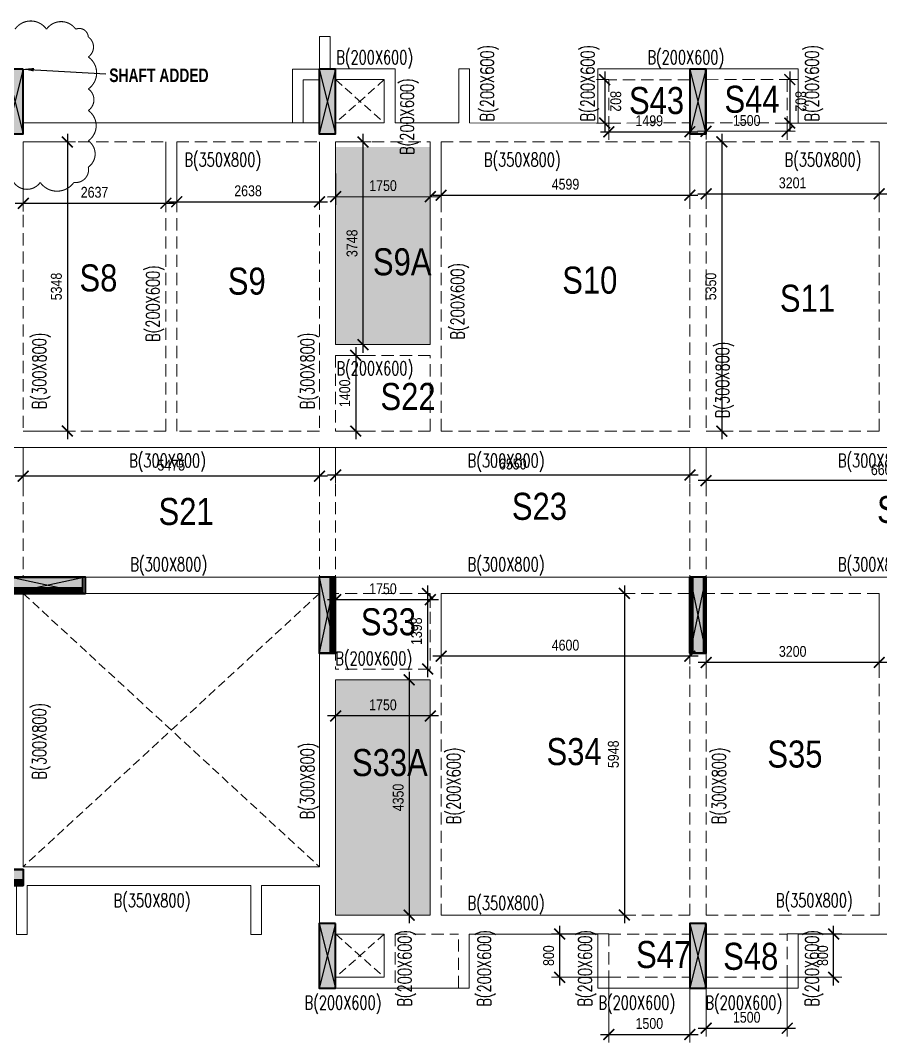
# Model space of a CAD drawing. Header units: millimetres. Extents: x -23 to 55667, y 48 to 26679.
# Drawn here: x 23784 to 39686, y 7756 to 26659 of the extents above; entities that cross this region are included whole.
import ezdxf

# ---------------------------------------------------------------- set-up
doc = ezdxf.new("R2010")
doc.units = ezdxf.units.MM
doc.linetypes.add('DASHED', pattern=[0.75, 0.5, -0.25])
doc.linetypes.add('HIDDEN', pattern=[9.525, 6.35, -3.175])
doc.layers.get('Defpoints').update_dxf_attribs({"color": 1})
for name, color, linetype, lineweight in [('G-ANNO-TEXT', 7, 'Continuous', 18), ('S-BEAM-IDEN', 2, 'Continuous', 9), ('S-COL HATCH', 8, 'Continuous', 35), ('S-COLS', 6, 'Continuous', 35), ('S-SUNKEN HATCH', 9, 'Continuous', 35), ('S_FRAMES', 4, 'Continuous', 9), ('STR-CUTOUT', 1, 'Continuous', 13)]:
    doc.layers.add(name, color=color, linetype=linetype, lineweight=lineweight)
doc.styles.add('Dim.s & Anno.(Misc.)', font='ARIALN.TTF')
doc.styles.add('ROMANS', font='romans.shx', dxfattribs={"width": 0.75})
doc.styles.add('Swis721 LtCn BT_2', font='swisscl.ttf', dxfattribs={"height": 244.992296})
doc.dimstyles.new('A-GFC-100', dxfattribs={"dimscale": 100, "dimtxt": 2, "dimasz": 2, "dimexe": 1.5, "dimexo": 0, "dimgap": 1, "dimtad": 1, "dimdec": 0, "dimdsep": 46, "dimtxsty": 'Dim.s & Anno.(Misc.)', "dimblk": 'ARCHTICK', "dimcen": 0, "dimdle": 1.5, "dimclrd": 256, "dimclre": 8, "dimclrt": 6, "dimazin": 2, "dimtfac": 1, "dimtdec": 0, "dimtix": 1, "dimtmove": 2, "dimatfit": 3, "dimfxl": 1, "dimtolj": 1, "dimlwd": -1, "dimlwe": 9, "dimarcsym": 0})

# ---------------------------------------------------------------- blocks, each defined once
blk = doc.blocks.new('A$C16acb9dc')
at = {"layer": 'S-COL HATCH'}
h = blk.add_hatch(color=8, dxfattribs=at)
h.dxf.hatch_style = 1
h.paths.add_polyline_path([(21100, 17000), (20800, 17000), (20800, 15800), (21100, 15800)])
h = blk.add_hatch(color=8, dxfattribs=at)
h.dxf.hatch_style = 1
h.paths.add_polyline_path([(26875, 17000), (26575, 17000), (26575, 15800), (26875, 15800)])
h = blk.add_hatch(color=8, dxfattribs=at)
h.dxf.hatch_style = 1
h.paths.add_polyline_path([(33725, 17000), (33425, 17000), (33425, 15800), (33725, 15800)])
h = blk.add_hatch(color=8, dxfattribs=at)
h.dxf.hatch_style = 1
h.paths.add_polyline_path([(20800, 7600), (20800, 7400), (22200, 7400), (22200, 7600)])
h = blk.add_hatch(color=8, dxfattribs=at)
h.dxf.hatch_style = 1
h.paths.add_polyline_path([(26775, 7600), (26575, 7600), (26575, 6200), (26775, 6200)])
h = blk.add_hatch(dxfattribs=at)
h.set_pattern_fill('ANSI31', color=8, scale=8)
h.set_pattern_definition([(45, (-512258.491, 51529.878), (-17.9605122, 17.9605122), [])])
h.paths.add_polyline_path([(26775, 6200), (26875, 6200), (26875, 7600), (26775, 7600)])
h = blk.add_hatch(dxfattribs=at)
h.set_pattern_fill('ANSI31', color=8, scale=8)
h.set_pattern_definition([(45, (-505925.804, 51529.878), (-17.9605122, 17.9605122), [])])
h.paths.add_polyline_path([(33426, 6200), (33476, 6200), (33476, 7600), (33426, 7600)])
h = blk.add_hatch(color=8, dxfattribs=at)
h.dxf.hatch_style = 1
h.paths.add_polyline_path([(33676, 7600), (33476, 7600), (33476, 6200), (33676, 6200)])
h = blk.add_hatch(dxfattribs=at)
h.set_pattern_fill('ANSI31', color=8, scale=8)
h.set_pattern_definition([(45, (-505357.416, 51529.878), (-17.9605122, 17.9605122), [])])
h.paths.add_polyline_path([(33726, 7600), (33676, 7600), (33676, 6200), (33726, 6200)])
h = blk.add_hatch(dxfattribs=at)
h.set_pattern_fill('ANSI31', color=8, scale=8, angle=-90)
h.set_pattern_definition([(315, (66129.657, 547224.291), (17.9605122, 17.9605122), [])])
h.paths.add_polyline_path([(20800, 7400), (20800, 7300), (22200, 7300), (22200, 7400)])
h = blk.add_hatch(color=8, dxfattribs=at)
h.dxf.hatch_style = 1
h.paths.add_polyline_path([(18502, 2200), (18502, 2000), (21101, 2000), (21101, 2200)])
h = blk.add_hatch(dxfattribs=at)
h.set_pattern_fill('ANSI31', color=8, scale=8, angle=-90)
h.set_pattern_definition([(315, (63831.204, 541823.95), (17.9605122, 17.9605122), [])])
h.paths.add_polyline_path([(18501, 2000), (18501, 1900), (21101, 1900), (21101, 2000)])
h = blk.add_hatch(color=8, dxfattribs=at)
h.dxf.hatch_style = 1
h.paths.add_polyline_path([(26875, 1200), (26575, 1200), (26575, 0), (26875, 0)])
h = blk.add_hatch(color=8, dxfattribs=at)
h.dxf.hatch_style = 1
h.paths.add_polyline_path([(33726, 1200), (33426, 1200), (33426, 0), (33726, 0)])
at = {"layer": 'S-COLS'}
for points in [[(21100, 17000), (20800, 17000), (20800, 15800), (21100, 15800)], [(26875, 17000), (26575, 17000), (26575, 15800), (26875, 15800)], [(33725, 17000), (33425, 17000), (33425, 15800), (33725, 15800)], [(22200, 7600), (22200, 7300), (20800, 7300), (20800, 7600)], [(26875, 7600), (26575, 7600), (26575, 6200), (26875, 6200)], [(26875, 7600), (26775, 7600), (26775, 6200), (26875, 6200)], [(33726, 7600), (33426, 7600), (33426, 6200), (33726, 6200)], [(33426, 7600), (33476, 7600), (33476, 6200), (33426, 6200)], [(33726, 7600), (33676, 7600), (33676, 6200), (33726, 6200)], [(22200, 7300), (22200, 7400), (20800, 7400), (20800, 7300)], [(21101, 2200), (21101, 1900), (18502, 1900), (18502, 2200)], [(21101, 1900), (21101, 2000), (18501, 2000), (18501, 1900)], [(26875, 1200), (26575, 1200), (26575, 0), (26875, 0)], [(33726, 1200), (33426, 1200), (33426, 0), (33726, 0)]]:
    blk.add_lwpolyline(points, close=True, dxfattribs=at)
blk = doc.blocks.new('A$C292141ff')
at = {"layer": 'S-COL HATCH'}
h = blk.add_hatch(color=8, dxfattribs=at)
h.dxf.hatch_style = 1
h.paths.add_polyline_path([(21100, 22501), (20800, 22501), (20800, 21301), (21100, 21301)])
h = blk.add_hatch(color=8, dxfattribs=at)
h.dxf.hatch_style = 1
h.paths.add_polyline_path([(26875, 22501), (26575, 22501), (26575, 21301), (26875, 21301)])
h = blk.add_hatch(color=8, dxfattribs=at)
h.dxf.hatch_style = 1
h.paths.add_polyline_path([(33725, 22501), (33425, 22501), (33425, 21301), (33725, 21301)])
h = blk.add_hatch(color=8, dxfattribs=at)
h.dxf.hatch_style = 1
h.paths.add_polyline_path([(22252, 12801), (22252, 13101), (20852, 13101), (20852, 12801)])
h = blk.add_hatch(color=8, dxfattribs=at)
h.dxf.hatch_style = 1
h.paths.add_polyline_path([(26875, 13101), (26575, 13101), (26575, 11701), (26875, 11701)])
h = blk.add_hatch(color=8, dxfattribs=at)
h.dxf.hatch_style = 1
h.paths.add_polyline_path([(33726, 13101), (33426, 13101), (33426, 11701), (33726, 11701)])
h = blk.add_hatch(color=8, dxfattribs=at)
h.dxf.hatch_style = 1
h.paths.add_polyline_path([(18502, 7700), (21101, 7700), (21101, 7401), (18502, 7401)])
h = blk.add_hatch(color=8, dxfattribs=at)
h.dxf.hatch_style = 1
h.paths.add_polyline_path([(26875, 6701), (26575, 6701), (26575, 5501), (26875, 5501)])
h = blk.add_hatch(color=8, dxfattribs=at)
h.dxf.hatch_style = 1
h.paths.add_polyline_path([(33726, 6701), (33426, 6701), (33426, 5501), (33726, 5501)])
at = {"layer": 'Defpoints', "color": 3}
for p, q in [((21100, 22501), (20800, 21301)), ((20800, 22501), (21100, 21301)), ((26875, 22501), (26575, 21301)), ((26575, 22501), (26875, 21301)), ((33725, 22501), (33425, 21301)), ((33425, 22501), (33725, 21301)), ((22252, 12801, 0), (20852, 13101, 0)), ((22252, 13101, 0), (20852, 12801, 0)), ((26875, 13101), (26575, 11701)), ((26575, 13101), (26875, 11701)), ((33726, 13101), (33426, 11701)), ((33426, 13101), (33726, 11701)), ((26875, 6701), (26575, 5501)), ((26575, 6701), (26875, 5501)), ((33726, 6701), (33426, 5501)), ((33426, 6701), (33726, 5501))]:
    blk.add_line(p, q, dxfattribs=at)
at = {"layer": 'S-COLS'}
for points in [[(21100, 22501), (20800, 22501), (20800, 21301), (21100, 21301)], [(26875, 22501), (26575, 22501), (26575, 21301), (26875, 21301)], [(33725, 22501), (33425, 22501), (33425, 21301), (33725, 21301)], [(26875, 13101), (26575, 13101), (26575, 11701), (26875, 11701)], [(33726, 13101), (33426, 13101), (33426, 11701), (33726, 11701)], [(18502, 7700), (21101, 7700), (21101, 7401), (18502, 7401)], [(26875, 6701), (26575, 6701), (26575, 5501), (26875, 5501)], [(33726, 6701), (33426, 6701), (33426, 5501), (33726, 5501)]]:
    blk.add_lwpolyline(points, close=True, dxfattribs=at)
at = {"layer": 'S-COLS', "elevation": 0}
blk.add_lwpolyline([(22252, 12801), (22252, 13101), (20852, 13101), (20852, 12801)], close=True, dxfattribs=at)
blk = doc.blocks.new('_ArchTick')
at = {"color": 0, "linetype": 'ByBlock', "const_width": 0.15}
blk.add_lwpolyline([(-0.5, -0.5), (0.5, 0.5)], dxfattribs=at)
blk = doc.blocks.new('*D95')
at = {"color": 8, "lineweight": 9, "transparency": 16777216}
for p, q in [((23836, 18764), (23836, 18081)), ((29311, 18764), (29311, 18081))]:
    blk.add_line(p, q, dxfattribs=at)
at = {"transparency": 16777216}
blk.add_line((29461, 18231), (23686, 18231), dxfattribs=at)
at = {"layer": 'Defpoints', "color": 0, "transparency": 16777216}
for p in [(23836, 18764), (29311, 18764), (23836, 18231)]:
    blk.add_point(p, dxfattribs=at)
at = {"transparency": 16777216, "xscale": 200, "yscale": 200, "zscale": 200, "rotation": 180}
blk.add_blockref('_ArchTick', (23836, 18231), dxfattribs=at)
at = {"transparency": 16777216, "xscale": 200, "yscale": 200, "zscale": 200}
blk.add_blockref('_ArchTick', (29311, 18231), dxfattribs=at)
at = {"color": 6, "transparency": 16777216, "insert": (26573, 18433), "char_height": 200, "attachment_point": 5, "style": 'Dim.s & Anno.(Misc.)'}
blk.add_mtext('\\A1;5475', dxfattribs=at)
blk = doc.blocks.new('*D96')
at = {"color": 8, "lineweight": 9, "transparency": 16777216}
for p, q in [((29611, 18764), (29611, 18102)), ((36161, 18764), (36161, 18102))]:
    blk.add_line(p, q, dxfattribs=at)
at = {"transparency": 16777216}
blk.add_line((36311, 18252), (29461, 18252), dxfattribs=at)
at = {"layer": 'Defpoints', "color": 0, "transparency": 16777216}
for p in [(29611, 18764), (36161, 18764), (29611, 18252)]:
    blk.add_point(p, dxfattribs=at)
at = {"transparency": 16777216, "xscale": 200, "yscale": 200, "zscale": 200, "rotation": 180}
blk.add_blockref('_ArchTick', (29611, 18252), dxfattribs=at)
at = {"transparency": 16777216, "xscale": 200, "yscale": 200, "zscale": 200}
blk.add_blockref('_ArchTick', (36161, 18252), dxfattribs=at)
at = {"color": 6, "transparency": 16777216, "insert": (32886, 18454), "char_height": 200, "attachment_point": 5, "style": 'Dim.s & Anno.(Misc.)'}
blk.add_mtext('\\A1;6550', dxfattribs=at)
blk = doc.blocks.new('*D97')
at = {"color": 8, "lineweight": 9, "transparency": 16777216}
for p, q in [((36461, 18764), (36461, 17998)), ((43061, 18764), (43061, 17998))]:
    blk.add_line(p, q, dxfattribs=at)
at = {"transparency": 16777216}
blk.add_line((43211, 18148), (36311, 18148), dxfattribs=at)
at = {"layer": 'Defpoints', "color": 0, "transparency": 16777216}
for p in [(36461, 18764), (43061, 18764), (36461, 18148)]:
    blk.add_point(p, dxfattribs=at)
at = {"transparency": 16777216, "xscale": 200, "yscale": 200, "zscale": 200, "rotation": 180}
blk.add_blockref('_ArchTick', (36461, 18148), dxfattribs=at)
at = {"transparency": 16777216, "xscale": 200, "yscale": 200, "zscale": 200}
blk.add_blockref('_ArchTick', (43061, 18148), dxfattribs=at)
at = {"color": 6, "transparency": 16777216, "insert": (39761, 18350), "char_height": 200, "attachment_point": 5, "style": 'Dim.s & Anno.(Misc.)'}
blk.add_mtext('\\A1;6600', dxfattribs=at)
blk = doc.blocks.new('*D99')
at = {"transparency": 16777216}
blk.add_line((55517, 18914), (55517, 16212), dxfattribs=at)
at = {"color": 8, "lineweight": 9, "transparency": 16777216}
for p, q in [((7486, 18764), (55667, 18764)), ((7486, 16362), (55667, 16362))]:
    blk.add_line(p, q, dxfattribs=at)
at = {"layer": 'Defpoints', "color": 0, "transparency": 16777216}
for p in [(7486, 18764), (7486, 16362), (55517, 16362)]:
    blk.add_point(p, dxfattribs=at)
at = {"transparency": 16777216, "xscale": 200, "yscale": 200, "zscale": 200}
for p, rotation in [((55517, 18764), 90), ((55517, 16362), 270)]:
    blk.add_blockref('_ArchTick', p, dxfattribs=dict(at, rotation=rotation))
at = {"color": 6, "transparency": 16777216, "insert": (55315, 17563), "char_height": 200, "attachment_point": 5, "rotation": 90, "style": 'Dim.s & Anno.(Misc.)'}
blk.add_mtext('\\A1;2402', dxfattribs=at)
blk = doc.blocks.new('*D108')
at = {"color": 8, "lineweight": 9, "transparency": 16777216}
for p, q in [((23836, 24412), (23836, 23128)), ((26473, 24412), (26473, 23128))]:
    blk.add_line(p, q, dxfattribs=at)
at = {"transparency": 16777216}
blk.add_line((23686, 23278), (26623, 23278), dxfattribs=at)
at = {"layer": 'Defpoints', "color": 0, "transparency": 16777216}
for p in [(23836, 24412), (26473, 24412), (26473, 23278)]:
    blk.add_point(p, dxfattribs=at)
at = {"transparency": 16777216, "xscale": 200, "yscale": 200, "zscale": 200, "rotation": 180}
blk.add_blockref('_ArchTick', (23836, 23278), dxfattribs=at)
at = {"transparency": 16777216, "xscale": 200, "yscale": 200, "zscale": 200}
blk.add_blockref('_ArchTick', (26473, 23278), dxfattribs=at)
at = {"color": 6, "transparency": 16777216, "insert": (25154, 23480), "char_height": 200, "attachment_point": 5, "style": 'Dim.s & Anno.(Misc.)'}
blk.add_mtext('\\A1;2637', dxfattribs=at)
blk = doc.blocks.new('*D109')
at = {"color": 8, "lineweight": 9, "transparency": 16777216}
for p, q in [((26673, 24412), (26673, 23155)), ((29311, 24412), (29311, 23155))]:
    blk.add_line(p, q, dxfattribs=at)
at = {"transparency": 16777216}
blk.add_line((26523, 23305), (29461, 23305), dxfattribs=at)
at = {"layer": 'Defpoints', "color": 0, "transparency": 16777216}
for p in [(26673, 24412), (29311, 24412), (29311, 23305)]:
    blk.add_point(p, dxfattribs=at)
at = {"transparency": 16777216, "xscale": 200, "yscale": 200, "zscale": 200, "rotation": 180}
blk.add_blockref('_ArchTick', (26673, 23305), dxfattribs=at)
at = {"transparency": 16777216, "xscale": 200, "yscale": 200, "zscale": 200}
blk.add_blockref('_ArchTick', (29311, 23305), dxfattribs=at)
at = {"color": 6, "transparency": 16777216, "insert": (27992, 23507), "char_height": 200, "attachment_point": 5, "style": 'Dim.s & Anno.(Misc.)'}
blk.add_mtext('\\A1;2638', dxfattribs=at)
blk = doc.blocks.new('*D110')
at = {"color": 8, "lineweight": 9, "transparency": 16777216}
for p, q in [((29611, 24412), (29612, 23249)), ((31361, 24414), (31362, 23252))]:
    blk.add_line(p, q, dxfattribs=at)
at = {"transparency": 16777216}
blk.add_line((29462, 23399), (31512, 23402), dxfattribs=at)
at = {"layer": 'Defpoints', "color": 0, "transparency": 16777216}
for p in [(29611, 24412), (31361, 24414), (31362, 23402)]:
    blk.add_point(p, dxfattribs=at)
at = {"transparency": 16777216, "xscale": 200, "yscale": 200, "zscale": 200}
for p, rotation in [((29612, 23399), 180.0723821273189), ((31362, 23402), 0.0723821273189521)]:
    blk.add_blockref('_ArchTick', p, dxfattribs=dict(at, rotation=rotation))
at = {"color": 6, "transparency": 16777216, "insert": (30487, 23603), "char_height": 200, "attachment_point": 5, "rotation": 0.0724, "style": 'Dim.s & Anno.(Misc.)'}
blk.add_mtext('\\A1;1750', dxfattribs=at)
blk = doc.blocks.new('*D111')
at = {"color": 8, "lineweight": 9, "transparency": 16777216}
for p, q in [((31561, 24412), (31561, 23276)), ((36160, 24414), (36160, 23278))]:
    blk.add_line(p, q, dxfattribs=at)
at = {"transparency": 16777216}
blk.add_line((31411, 23426), (36310, 23428), dxfattribs=at)
at = {"layer": 'Defpoints', "color": 0, "transparency": 16777216}
for p in [(31561, 24412), (36160, 24414), (36160, 23428)]:
    blk.add_point(p, dxfattribs=at)
at = {"transparency": 16777216, "xscale": 200, "yscale": 200, "zscale": 200}
for p, rotation in [((31561, 23426), 180.0276331892934), ((36160, 23428), 0.0276331892933479)]:
    blk.add_blockref('_ArchTick', p, dxfattribs=dict(at, rotation=rotation))
at = {"color": 6, "transparency": 16777216, "insert": (33861, 23629), "char_height": 200, "attachment_point": 5, "rotation": 0.0276, "style": 'Dim.s & Anno.(Misc.)'}
blk.add_mtext('\\A1;4599', dxfattribs=at)
blk = doc.blocks.new('*D112')
at = {"color": 8, "lineweight": 9, "transparency": 16777216}
for p, q in [((23836, 24412), (24801, 24412)), ((23836, 19064), (24801, 19064))]:
    blk.add_line(p, q, dxfattribs=at)
at = {"transparency": 16777216}
blk.add_line((24651, 24562), (24651, 18914), dxfattribs=at)
at = {"layer": 'Defpoints', "color": 0, "transparency": 16777216}
for p in [(23836, 24412), (23836, 19064), (24651, 19064)]:
    blk.add_point(p, dxfattribs=at)
at = {"transparency": 16777216, "xscale": 200, "yscale": 200, "zscale": 200}
for p, rotation in [((24651, 24412), 90), ((24651, 19064), 270)]:
    blk.add_blockref('_ArchTick', p, dxfattribs=dict(at, rotation=rotation))
at = {"color": 6, "transparency": 16777216, "insert": (24449, 21738), "char_height": 200, "attachment_point": 5, "rotation": 90, "style": 'Dim.s & Anno.(Misc.)'}
blk.add_mtext('\\A1;5348', dxfattribs=at)
blk = doc.blocks.new('*D113')
at = {"color": 8, "lineweight": 9, "transparency": 16777216}
for p, q in [((29611, 24412), (30267, 24412)), ((29611, 20664), (30267, 20664))]:
    blk.add_line(p, q, dxfattribs=at)
at = {"transparency": 16777216}
blk.add_line((30117, 24562), (30117, 20514), dxfattribs=at)
at = {"layer": 'Defpoints', "color": 0, "transparency": 16777216}
for p in [(29611, 24412), (29611, 20664), (30117, 20664)]:
    blk.add_point(p, dxfattribs=at)
at = {"transparency": 16777216, "xscale": 200, "yscale": 200, "zscale": 200}
for p, rotation in [((30117, 24412), 90), ((30117, 20664), 270)]:
    blk.add_blockref('_ArchTick', p, dxfattribs=dict(at, rotation=rotation))
at = {"color": 6, "transparency": 16777216, "insert": (29915, 22538), "char_height": 200, "attachment_point": 5, "rotation": 90, "style": 'Dim.s & Anno.(Misc.)'}
blk.add_mtext('\\A1;3748', dxfattribs=at)
blk = doc.blocks.new('*D114')
at = {"transparency": 16777216}
blk.add_line((29982, 20614), (29982, 18914), dxfattribs=at)
at = {"color": 8, "lineweight": 9, "transparency": 16777216}
for p, q in [((29611, 20464), (30132, 20464)), ((29611, 19064), (30132, 19064))]:
    blk.add_line(p, q, dxfattribs=at)
at = {"layer": 'Defpoints', "color": 0, "transparency": 16777216}
for p in [(29611, 20464), (29611, 19064), (29982, 19064)]:
    blk.add_point(p, dxfattribs=at)
at = {"transparency": 16777216, "xscale": 200, "yscale": 200, "zscale": 200}
for p, rotation in [((29982, 20464), 90), ((29982, 19064), 270)]:
    blk.add_blockref('_ArchTick', p, dxfattribs=dict(at, rotation=rotation))
at = {"color": 6, "transparency": 16777216, "insert": (29780, 19764), "char_height": 200, "attachment_point": 5, "rotation": 90, "style": 'Dim.s & Anno.(Misc.)'}
blk.add_mtext('\\A1;1400', dxfattribs=at)
blk = doc.blocks.new('*D115')
at = {"color": 8, "lineweight": 9, "transparency": 16777216}
for p, q in [((36461, 24414), (36900, 24414)), ((36461, 19064), (36900, 19064))]:
    blk.add_line(p, q, dxfattribs=at)
at = {"transparency": 16777216}
blk.add_line((36750, 24564), (36750, 18914), dxfattribs=at)
at = {"layer": 'Defpoints', "color": 0, "transparency": 16777216}
for p in [(36461, 24414), (36461, 19064), (36750, 19064)]:
    blk.add_point(p, dxfattribs=at)
at = {"transparency": 16777216, "xscale": 200, "yscale": 200, "zscale": 200}
for p, rotation in [((36750, 24414), 90), ((36750, 19064), 270)]:
    blk.add_blockref('_ArchTick', p, dxfattribs=dict(at, rotation=rotation))
at = {"color": 6, "transparency": 16777216, "insert": (36548, 21739), "char_height": 200, "attachment_point": 5, "rotation": 90, "style": 'Dim.s & Anno.(Misc.)'}
blk.add_mtext('\\A1;5350', dxfattribs=at)
blk = doc.blocks.new('*D116')
at = {"color": 8, "lineweight": 9, "transparency": 16777216}
for p, q in [((36460, 24414), (36460, 23302)), ((39661, 24414), (39661, 23302))]:
    blk.add_line(p, q, dxfattribs=at)
at = {"transparency": 16777216}
blk.add_line((36310, 23452), (39811, 23452), dxfattribs=at)
at = {"layer": 'Defpoints', "color": 0, "transparency": 16777216}
for p in [(36460, 24414), (39661, 24414), (39661, 23452)]:
    blk.add_point(p, dxfattribs=at)
at = {"transparency": 16777216, "xscale": 200, "yscale": 200, "zscale": 200}
for p, rotation in [((36460, 23452), 180.0084331970951), ((39661, 23452), 0.0084331970951434)]:
    blk.add_blockref('_ArchTick', p, dxfattribs=dict(at, rotation=rotation))
at = {"color": 6, "transparency": 16777216, "insert": (38060, 23654), "char_height": 200, "attachment_point": 5, "rotation": 0.0084, "style": 'Dim.s & Anno.(Misc.)'}
blk.add_mtext('\\A1;3201', dxfattribs=at)
blk = doc.blocks.new('*D122')
at = {"color": 8, "lineweight": 9, "transparency": 16777216}
for p, q in [((36461, 24767), (36460, 24459)), ((37960, 24762), (37959, 24454))]:
    blk.add_line(p, q, dxfattribs=at)
at = {"transparency": 16777216}
blk.add_line((38110, 24603), (36310, 24609), dxfattribs=at)
at = {"layer": 'Defpoints', "color": 0, "transparency": 16777216}
for p in [(36461, 24767), (36460, 24609), (37960, 24762)]:
    blk.add_point(p, dxfattribs=at)
at = {"transparency": 16777216, "xscale": 200, "yscale": 200, "zscale": 200}
for p, rotation in [((36460, 24609), 179.8032908871821), ((37960, 24604), 359.8032908871821)]:
    blk.add_blockref('_ArchTick', p, dxfattribs=dict(at, rotation=rotation))
at = {"color": 6, "transparency": 16777216, "insert": (37211, 24808), "char_height": 200, "attachment_point": 5, "rotation": 359.8033, "style": 'Dim.s & Anno.(Misc.)'}
blk.add_mtext('\\A1;1500', dxfattribs=at)
blk = doc.blocks.new('*D123')
at = {"transparency": 16777216}
blk.add_line((38008, 25714), (38009, 24612), dxfattribs=at)
at = {"color": 8, "lineweight": 9, "transparency": 16777216}
for p, q in [((37960, 25564), (38158, 25564)), ((37960, 24762), (38158, 24762))]:
    blk.add_line(p, q, dxfattribs=at)
at = {"layer": 'Defpoints', "color": 0, "transparency": 16777216}
for p in [(37960, 25564), (37960, 24762), (38008, 24762)]:
    blk.add_point(p, dxfattribs=at)
at = {"transparency": 16777216, "xscale": 200, "yscale": 200, "zscale": 200}
for p, rotation in [((38008, 25564), 90.01767444527894), ((38008, 24762), 270.0176744452789)]:
    blk.add_blockref('_ArchTick', p, dxfattribs=dict(at, rotation=rotation))
at = {"color": 6, "transparency": 16777216, "insert": (38210, 25163), "char_height": 200, "attachment_point": 5, "rotation": 270.0177, "style": 'Dim.s & Anno.(Misc.)'}
blk.add_mtext('\\A1;802', dxfattribs=at)
blk = doc.blocks.new('*D124')
at = {"color": 8, "lineweight": 9, "transparency": 16777216}
for p, q in [((36160, 24765), (36160, 24452)), ((34660, 24762), (34661, 24449))]:
    blk.add_line(p, q, dxfattribs=at)
at = {"transparency": 16777216}
blk.add_line((34511, 24599), (36310, 24602), dxfattribs=at)
at = {"layer": 'Defpoints', "color": 0, "transparency": 16777216}
for p in [(36160, 24765), (34660, 24762), (36160, 24602)]:
    blk.add_point(p, dxfattribs=at)
at = {"transparency": 16777216, "xscale": 200, "yscale": 200, "zscale": 200}
for p, rotation in [((34661, 24599), 180.1147037643806), ((36160, 24602), 0.1147037643806345)]:
    blk.add_blockref('_ArchTick', p, dxfattribs=dict(at, rotation=rotation))
at = {"color": 6, "transparency": 16777216, "insert": (35410, 24803), "char_height": 200, "attachment_point": 5, "rotation": 0.1147, "style": 'Dim.s & Anno.(Misc.)'}
blk.add_mtext('\\A1;1499', dxfattribs=at)
blk = doc.blocks.new('*D125')
at = {"transparency": 16777216}
blk.add_line((34586, 25714), (34586, 24612), dxfattribs=at)
at = {"color": 8, "lineweight": 9, "transparency": 16777216}
for p, q in [((34660, 25564), (34436, 25564)), ((34660, 24762), (34436, 24761))]:
    blk.add_line(p, q, dxfattribs=at)
at = {"layer": 'Defpoints', "color": 0, "transparency": 16777216}
for p in [(34660, 25564), (34586, 24762), (34660, 24762)]:
    blk.add_point(p, dxfattribs=at)
at = {"transparency": 16777216, "xscale": 200, "yscale": 200, "zscale": 200}
for p, rotation in [((34586, 25564), 90.01818361012138), ((34586, 24762), 270.0181836101214)]:
    blk.add_blockref('_ArchTick', p, dxfattribs=dict(at, rotation=rotation))
at = {"color": 6, "transparency": 16777216, "insert": (34788, 25163), "char_height": 200, "attachment_point": 5, "rotation": 270.0182, "style": 'Dim.s & Anno.(Misc.)'}
blk.add_mtext('\\A1;802', dxfattribs=at)
blk = doc.blocks.new('*D143')
at = {"transparency": 16777216}
blk.add_line((31311, 16212), (31311, 14514), dxfattribs=at)
at = {"color": 8, "lineweight": 9, "transparency": 16777216}
for p, q in [((31361, 16062), (31161, 16062)), ((31361, 14664), (31161, 14664))]:
    blk.add_line(p, q, dxfattribs=at)
at = {"layer": 'Defpoints', "color": 0, "transparency": 16777216}
for p in [(31361, 16062), (31311, 14664), (31361, 14664)]:
    blk.add_point(p, dxfattribs=at)
at = {"transparency": 16777216, "xscale": 200, "yscale": 200, "zscale": 200}
for p, rotation in [((31311, 16062), 90), ((31311, 14664), 270)]:
    blk.add_blockref('_ArchTick', p, dxfattribs=dict(at, rotation=rotation))
at = {"color": 6, "transparency": 16777216, "insert": (31109, 15363), "char_height": 200, "attachment_point": 5, "rotation": 90, "style": 'Dim.s & Anno.(Misc.)'}
blk.add_mtext('\\A1;1398', dxfattribs=at)
blk = doc.blocks.new('*D144')
at = {"transparency": 16777216}
blk.add_line((31511, 15946), (29461, 15946), dxfattribs=at)
at = {"color": 8, "lineweight": 9, "transparency": 16777216}
for p, q in [((29611, 16062), (29611, 15796)), ((31361, 16062), (31361, 15796))]:
    blk.add_line(p, q, dxfattribs=at)
at = {"layer": 'Defpoints', "color": 0, "transparency": 16777216}
for p in [(29611, 16062), (29611, 15946), (31361, 16062)]:
    blk.add_point(p, dxfattribs=at)
at = {"transparency": 16777216, "xscale": 200, "yscale": 200, "zscale": 200, "rotation": 180}
blk.add_blockref('_ArchTick', (29611, 15946), dxfattribs=at)
at = {"transparency": 16777216, "xscale": 200, "yscale": 200, "zscale": 200}
blk.add_blockref('_ArchTick', (31361, 15946), dxfattribs=at)
at = {"color": 6, "transparency": 16777216, "insert": (30486, 16148), "char_height": 200, "attachment_point": 5, "style": 'Dim.s & Anno.(Misc.)'}
blk.add_mtext('\\A1;1750', dxfattribs=at)
blk = doc.blocks.new('*D145')
at = {"color": 8, "lineweight": 9, "transparency": 16777216}
for p, q in [((29611, 14464), (29611, 13647)), ((31361, 14464), (31361, 13647))]:
    blk.add_line(p, q, dxfattribs=at)
at = {"transparency": 16777216}
blk.add_line((31511, 13797), (29461, 13797), dxfattribs=at)
at = {"layer": 'Defpoints', "color": 0, "transparency": 16777216}
for p in [(29611, 14464), (31361, 14464), (29611, 13797)]:
    blk.add_point(p, dxfattribs=at)
at = {"transparency": 16777216, "xscale": 200, "yscale": 200, "zscale": 200, "rotation": 180}
blk.add_blockref('_ArchTick', (29611, 13797), dxfattribs=at)
at = {"transparency": 16777216, "xscale": 200, "yscale": 200, "zscale": 200}
blk.add_blockref('_ArchTick', (31361, 13797), dxfattribs=at)
at = {"color": 6, "transparency": 16777216, "insert": (30486, 14000), "char_height": 200, "attachment_point": 5, "style": 'Dim.s & Anno.(Misc.)'}
blk.add_mtext('\\A1;1750', dxfattribs=at)
blk = doc.blocks.new('*D146')
at = {"transparency": 16777216}
blk.add_line((30970, 14614), (30970, 9964), dxfattribs=at)
at = {"color": 8, "lineweight": 9, "transparency": 16777216}
for p, q in [((31361, 14464), (30820, 14464)), ((31361, 10114), (30820, 10114))]:
    blk.add_line(p, q, dxfattribs=at)
at = {"layer": 'Defpoints', "color": 0, "transparency": 16777216}
for p in [(31361, 14464), (30970, 10114), (31361, 10114)]:
    blk.add_point(p, dxfattribs=at)
at = {"transparency": 16777216, "xscale": 200, "yscale": 200, "zscale": 200}
for p, rotation in [((30970, 14464), 90), ((30970, 10114), 270)]:
    blk.add_blockref('_ArchTick', p, dxfattribs=dict(at, rotation=rotation))
at = {"color": 6, "transparency": 16777216, "insert": (30768, 12289), "char_height": 200, "attachment_point": 5, "rotation": 90, "style": 'Dim.s & Anno.(Misc.)'}
blk.add_mtext('\\A1;4350', dxfattribs=at)
blk = doc.blocks.new('*D147')
at = {"color": 8, "lineweight": 9, "transparency": 16777216}
for p, q in [((31561, 16062), (31561, 14753)), ((36161, 16062), (36161, 14753))]:
    blk.add_line(p, q, dxfattribs=at)
at = {"transparency": 16777216}
blk.add_line((36311, 14903), (31411, 14903), dxfattribs=at)
at = {"layer": 'Defpoints', "color": 0, "transparency": 16777216}
for p in [(31561, 16062), (36161, 16062), (31561, 14903)]:
    blk.add_point(p, dxfattribs=at)
at = {"transparency": 16777216, "xscale": 200, "yscale": 200, "zscale": 200, "rotation": 180}
blk.add_blockref('_ArchTick', (31561, 14903), dxfattribs=at)
at = {"transparency": 16777216, "xscale": 200, "yscale": 200, "zscale": 200}
blk.add_blockref('_ArchTick', (36161, 14903), dxfattribs=at)
at = {"color": 6, "transparency": 16777216, "insert": (33861, 15105), "char_height": 200, "attachment_point": 5, "style": 'Dim.s & Anno.(Misc.)'}
blk.add_mtext('\\A1;4600', dxfattribs=at)
blk = doc.blocks.new('*D148')
at = {"color": 8, "lineweight": 9, "transparency": 16777216}
for p, q in [((36461, 16062), (36461, 14637)), ((39661, 16062), (39661, 14637))]:
    blk.add_line(p, q, dxfattribs=at)
at = {"transparency": 16777216}
blk.add_line((39811, 14787), (36311, 14787), dxfattribs=at)
at = {"layer": 'Defpoints', "color": 0, "transparency": 16777216}
for p in [(36461, 16062), (39661, 16062), (36461, 14787)]:
    blk.add_point(p, dxfattribs=at)
at = {"transparency": 16777216, "xscale": 200, "yscale": 200, "zscale": 200, "rotation": 180}
blk.add_blockref('_ArchTick', (36461, 14787), dxfattribs=at)
at = {"transparency": 16777216, "xscale": 200, "yscale": 200, "zscale": 200}
blk.add_blockref('_ArchTick', (39661, 14787), dxfattribs=at)
at = {"color": 6, "transparency": 16777216, "insert": (38061, 14989), "char_height": 200, "attachment_point": 5, "style": 'Dim.s & Anno.(Misc.)'}
blk.add_mtext('\\A1;3200', dxfattribs=at)
blk = doc.blocks.new('*D150')
at = {"transparency": 16777216}
blk.add_line((34949, 16212), (34949, 9964), dxfattribs=at)
at = {"color": 8, "lineweight": 9, "transparency": 16777216}
for p, q in [((31561, 16062), (35099, 16062)), ((31561, 10114), (35099, 10114))]:
    blk.add_line(p, q, dxfattribs=at)
at = {"layer": 'Defpoints', "color": 0, "transparency": 16777216}
for p in [(31561, 16062), (31561, 10114), (34949, 10114)]:
    blk.add_point(p, dxfattribs=at)
at = {"transparency": 16777216, "xscale": 200, "yscale": 200, "zscale": 200}
for p, rotation in [((34949, 16062), 90), ((34949, 10114), 270)]:
    blk.add_blockref('_ArchTick', p, dxfattribs=dict(at, rotation=rotation))
at = {"color": 6, "transparency": 16777216, "insert": (34747, 13088), "char_height": 200, "attachment_point": 5, "rotation": 90, "style": 'Dim.s & Anno.(Misc.)'}
blk.add_mtext('\\A1;5948', dxfattribs=at)
blk = doc.blocks.new('*D156')
at = {"color": 8, "lineweight": 9, "transparency": 16777216}
for p, q in [((34661, 8964), (34661, 7756)), ((36161, 8964), (36161, 7756))]:
    blk.add_line(p, q, dxfattribs=at)
at = {"transparency": 16777216}
blk.add_line((34511, 7906), (36311, 7906), dxfattribs=at)
at = {"layer": 'Defpoints', "color": 0, "transparency": 16777216}
for p in [(34661, 8964), (36161, 8964), (36161, 7906)]:
    blk.add_point(p, dxfattribs=at)
at = {"transparency": 16777216, "xscale": 200, "yscale": 200, "zscale": 200, "rotation": 180}
blk.add_blockref('_ArchTick', (34661, 7906), dxfattribs=at)
at = {"transparency": 16777216, "xscale": 200, "yscale": 200, "zscale": 200}
blk.add_blockref('_ArchTick', (36161, 7906), dxfattribs=at)
at = {"color": 6, "transparency": 16777216, "insert": (35411, 8108), "char_height": 200, "attachment_point": 5, "style": 'Dim.s & Anno.(Misc.)'}
blk.add_mtext('\\A1;1500', dxfattribs=at)
blk = doc.blocks.new('*D157')
at = {"color": 8, "lineweight": 9, "transparency": 16777216}
for p, q in [((36461, 8964), (36461, 7871)), ((37961, 8964), (37961, 7871))]:
    blk.add_line(p, q, dxfattribs=at)
at = {"transparency": 16777216}
blk.add_line((36311, 8021), (38111, 8021), dxfattribs=at)
at = {"layer": 'Defpoints', "color": 0, "transparency": 16777216}
for p in [(36461, 8964), (37961, 8964), (37961, 8021)]:
    blk.add_point(p, dxfattribs=at)
at = {"transparency": 16777216, "xscale": 200, "yscale": 200, "zscale": 200, "rotation": 180}
blk.add_blockref('_ArchTick', (36461, 8021), dxfattribs=at)
at = {"transparency": 16777216, "xscale": 200, "yscale": 200, "zscale": 200}
blk.add_blockref('_ArchTick', (37961, 8021), dxfattribs=at)
at = {"color": 6, "transparency": 16777216, "insert": (37211, 8223), "char_height": 200, "attachment_point": 5, "style": 'Dim.s & Anno.(Misc.)'}
blk.add_mtext('\\A1;1500', dxfattribs=at)
blk = doc.blocks.new('*D158')
at = {"transparency": 16777216}
blk.add_line((33752, 9914), (33752, 8814), dxfattribs=at)
at = {"color": 8, "lineweight": 9, "transparency": 16777216}
for p, q in [((34661, 9764), (33602, 9764)), ((34661, 8964), (33602, 8964))]:
    blk.add_line(p, q, dxfattribs=at)
at = {"layer": 'Defpoints', "color": 0, "transparency": 16777216}
for p in [(34661, 9764), (33752, 8964), (34661, 8964)]:
    blk.add_point(p, dxfattribs=at)
at = {"transparency": 16777216, "xscale": 200, "yscale": 200, "zscale": 200}
for p, rotation in [((33752, 9764), 90), ((33752, 8964), 270)]:
    blk.add_blockref('_ArchTick', p, dxfattribs=dict(at, rotation=rotation))
at = {"color": 6, "transparency": 16777216, "insert": (33550, 9364), "char_height": 200, "attachment_point": 5, "rotation": 90, "style": 'Dim.s & Anno.(Misc.)'}
blk.add_mtext('\\A1;800', dxfattribs=at)
blk = doc.blocks.new('*D83')
at = {"transparency": 16777216}
blk.add_line((38817, 8814), (38817, 9914), dxfattribs=at)
at = {"color": 8, "lineweight": 9, "transparency": 16777216}
for p, q in [((37961, 9764), (38967, 9764)), ((37961, 8964), (38967, 8964))]:
    blk.add_line(p, q, dxfattribs=at)
at = {"layer": 'Defpoints', "color": 0, "transparency": 16777216}
for p in [(37961, 9764), (38817, 9764), (37961, 8964)]:
    blk.add_point(p, dxfattribs=at)
at = {"transparency": 16777216, "xscale": 200, "yscale": 200, "zscale": 200}
for p, rotation in [((38817, 9764), 90), ((38817, 8964), 270)]:
    blk.add_blockref('_ArchTick', p, dxfattribs=dict(at, rotation=rotation))
at = {"color": 6, "transparency": 16777216, "insert": (38615, 9364), "char_height": 200, "attachment_point": 5, "rotation": 90, "style": 'Dim.s & Anno.(Misc.)'}
blk.add_mtext('\\A1;800', dxfattribs=at)

msp = doc.modelspace()

# ---------------------------------------------------------------- hatches: boundary and pattern name
at = {"layer": 'S-SUNKEN HATCH'}
h = msp.add_hatch(dxfattribs=at)
h.set_pattern_fill('CROSS', color=256, scale=25)
h.set_pattern_definition([(0, (-614265.74, -73921.74), (158.75, 158.75), [79.375, -238.125]), (90, (-614226.05, -73961.43), (-158.75, 158.75), [79.375, -238.125])])
h.paths.add_polyline_path([(9886.7, 16063.8), (9886.7, 10115.8), (9886.7, 10115.8), (9885.6, 10113.8), (12285.6, 10113.8), (12286.7, 16063.8)])
h.paths.add_polyline_path([(29611.6, 14465.9), (29611.6, 10115.8), (29611.7, 10115.8), (29611.7, 10113.8), (31361.7, 10113.8), (31361.7, 14465.9)])
h.paths.add_polyline_path([(31361.7, 24315.8), (29611.6, 24315.8), (29611.6, 24216), (29611.6, 20665.9), (31361.7, 20665.9)])

# ---------------------------------------------------------------- linework, layer by layer
at = {"const_width": 20}
msp.add_lwpolyline([(23660.8, 23663.3, 0.5205671), (24149.5, 23663.3, 0.5205671), (24771.6, 23663.3, 0.5205671), (25038.6, 23946.8, 0.5205671), (25038.6, 24433, 0.5205671), (25038.6, 24992.9, 0.5205671), (25038.6, 25392.4, 0.5205671), (25038.6, 25984.3, 0.5205671), (25038.6, 26353.1, 0.5205671), (24806.1, 26497.1, 0.5205671), (24266, 26497.1, 0.5205671), (23682.4, 26497.1, 0.5205671)], format="xyb", dxfattribs=at)
at = {"layer": 'S_FRAMES'}
for p, q in [((29310.6, 25765), (29310.6, 25764.9)), ((36460.6, 25764), (36460.6, 25763.9)), ((36460.6, 25763.9), (36460.6, 25763.8)), ((36460.7, 25763.9), (36460.7, 25763.8)), ((29610.6, 25564.9), (29610.6, 24766.7)), ((29610.6, 24411.5), (29610.6, 20663.8)), ((31360.7, 20663.8), (31360.7, 24413.8)), ((31360.7, 20663.8), (29610.6, 20663.8)), ((23835.6, 16061.6), (23835.6, 11008.5)), ((29310.6, 16061.6), (23835.6, 16061.6)), ((29310.6, 16061.6), (29310.6, 11008.5)), ((29610.6, 14463.7), (29610.6, 10113.8)), ((31360.6, 14463.7), (29610.6, 14463.7)), ((31360.6, 14463.7), (31360.6, 10113.8)), ((29310.6, 11008.5), (23835.6, 11008.5)), ((28041.1, 10658.5), (23911.1, 10658.5)), ((29310.6, 10658.5), (28241.1, 10658.5)), ((29310.6, 8762.8), (29310.6, 10658.5)), ((29610.6, 10113.8), (31360.6, 10113.8)), ((29610.6, 9763.8), (30510.6, 9763.8)), ((29610.6, 8962.8), (29610.6, 9763.8)), ((32081.2, 9763.8), (34460.6, 9763.8)), ((32081.2, 9763.8), (32081.2, 8762.8)), ((38160.6, 9763.8), (40536.2, 9763.8)), ((29310.6, 8762.7), (29310.6, 8762.8)), ((32081.2, 8762.8), (29310.6, 8762.8)), ((36460.6, 8763.8), (36460.6, 8763.8))]:
    msp.add_line(p, q, dxfattribs=at)
at = {"layer": 'S_FRAMES', "linetype": 'DASHED', "ltscale": 450}
for p, q in [((36160.6, 25563.9), (36160.6, 24766.7)), ((36460.6, 25563.9), (36460.6, 24766.7)), ((23835.6, 24411.5), (23835.6, 19063.7)), ((26473.1, 19063.7), (26473.1, 24411.5)), ((26673.1, 19063.7), (26673.1, 24411.5)), ((29310.8, 24411.5), (29310.6, 19063.7)), ((31560.7, 19063.7), (31560.7, 24411.5)), ((36160.6, 24413.5), (36160.6, 19063.7)), ((36460.6, 24413.5), (36460.6, 19063.7)), ((39660.6, 19063.7), (39660.6, 24414.2)), ((29610.6, 20463.8), (29610.6, 19063.7)), ((31360.7, 20463.8), (29610.6, 20463.8)), ((31360.7, 19063.7), (31360.7, 20464.8)), ((26473.1, 19063.7), (23835.6, 19063.7)), ((29310.6, 19063.7), (26673.1, 19063.7)), ((31360.7, 19063.7), (29610.6, 19063.7)), ((36160.6, 19063.7), (31560.7, 19063.7)), ((39660.6, 19063.7), (36460.6, 19063.7)), ((23835.6, 18763.7), (23835.6, 16361.6)), ((29310.6, 18763.7), (23835.6, 18763.7)), ((29310.6, 18763.7), (29310.6, 16361.6)), ((29610.6, 18763.7), (29610.6, 16361.6)), ((36160.6, 18763.7), (29610.6, 18763.7)), ((36160.6, 18763.7), (36160.6, 16361.6)), ((36460.6, 18763.7), (36460.6, 16361.6)), ((43060.6, 18763.7), (36460.6, 18763.7)), ((29310.6, 16361.6), (23835.6, 16361.6)), ((36160.6, 16361.6), (29610.6, 16361.6)), ((43060.6, 16361.6), (36460.6, 16361.6)), ((29610.6, 16061.6), (29610.6, 14663.7)), ((31360.6, 16061.6), (29610.6, 16061.6)), ((31360.6, 16061.6), (31360.6, 14663.7)), ((36160.6, 16061.6), (31560.6, 16061.6)), ((31560.6, 16061.6), (31560.6, 10113.8)), ((36160.6, 16061.6), (36160.6, 10113.8)), ((36460.6, 16061.6), (36460.6, 10113.8)), ((39660.6, 16061.6), (36460.6, 16061.6)), ((39660.6, 10113.8), (39660.6, 16061.6)), ((31360.6, 14663.7), (29610.6, 14663.7)), ((31560.6, 10113.8), (36160.6, 10113.8)), ((36460.6, 10113.8), (39660.6, 10113.8)), ((30710.6, 9763.8), (31881.2, 9763.8)), ((30710.6, 9763.8), (30710.6, 8762.8)), ((31881.2, 8763.4), (31881.2, 9763.8)), ((34660.6, 9763.8), (36160.6, 9763.8)), ((36160.6, 8963.8), (36160.6, 9763.8)), ((36460.6, 9763.8), (37960.6, 9763.8)), ((36460.6, 8963.8), (36460.6, 9763.8))]:
    msp.add_line(p, q, dxfattribs=at)
at = {"layer": 'S_FRAMES', "linetype": 'Continuous', "ltscale": 450}
for points in [[(29310.6, 25764.9), (29310.6, 26364.1), (29510.6, 26364.1), (29510.6, 25764.9)], [(31886.2, 24764.5), (31886.2, 25763.7), (32086.2, 25763.7), (32086.2, 24764.5)], [(29309.6, 24764.5), (23834.6, 24764.5)], [(29609.6, 24764.5), (30510.6, 24764.5)], [(30710.6, 24764.5), (31886.2, 24764.5)], [(32086.2, 24764.5), (34460.4, 24761.5)], [(40256.5, 24761.5), (38160.4, 24761.5)]]:
    msp.add_lwpolyline(points, dxfattribs=at)
at = {"layer": 'S_FRAMES'}
for points in [[(29309.1, 25760.9), (28811.7, 25760.9), (28811.7, 24761.5)], [(30710.6, 24764.5), (30710.6, 25764), (29610.6, 25764)], [(34460.4, 24761.5), (34460.1, 25763.8), (38160.1, 25763.9), (38160.4, 24761.5)], [(29309.1, 25562.3), (29011.7, 25561.5), (29012.9, 24764.5)], [(30510.6, 24764.5), (30510.6, 25564.9), (29610.6, 25564.9)], [(23911.1, 10658.5), (23911.1, 9757.8), (23711.1, 9757.8), (23711.1, 10658.5)], [(28241.1, 10658.5), (28241.1, 9757.8), (28041.1, 9757.8), (28041.1, 10658.5)], [(30510.6, 9763.8), (30510.6, 8962.8), (29610.6, 8962.8)], [(34460.6, 9763.8), (34460.6, 8763.8), (38160.6, 8763.8), (38160.6, 9763.8)]]:
    msp.add_lwpolyline(points, dxfattribs=at)
at = {"layer": 'S_FRAMES', "linetype": 'DASHED', "ltscale": 450}
for points in [[(36160.7, 25563.8), (34660.1, 25563.8), (34660.4, 24761.5)], [(36460.6, 25563.8), (37960.1, 25563.9), (37960.4, 24761.5)], [(34660.4, 24761.5), (36159.6, 24764.5)], [(37960.4, 24761.5), (36460.6, 24766.7)], [(23835.6, 24411.5), (26473.1, 24411.5)], [(26673.1, 24411.5), (29310.8, 24411.5)], [(29610.6, 24411.5), (31360.7, 24413.8)], [(31560.7, 24411.5), (36159.6, 24413.8)], [(36459.6, 24413.8), (39660.6, 24414.2)], [(34660.6, 9763.8), (34660.6, 8963.8), (36160.6, 8963.8)], [(36460.6, 8963.8), (37960.6, 8963.8), (37960.6, 9763.8)]]:
    msp.add_lwpolyline(points, dxfattribs=at)
at = {"layer": 'STR-CUTOUT', "color": 1, "linetype": 'HIDDEN', "ltscale": 25}
for p, q in [((29610.7, 25563.9), (30510.7, 24765.7)), ((30510.7, 25563.9), (29610.7, 24765.7)), ((29310.7, 16061.6), (23835.8, 11008.5)), ((23835.8, 16061.6), (29310.7, 11008.5)), ((29610.8, 9764.8), (30510.7, 8962.8)), ((30510.7, 9762.8), (29610.8, 8962.8))]:
    msp.add_line(p, q, dxfattribs=at)

# ---------------------------------------------------------------- block references
msp.add_blockref('A$C16acb9dc', (2734.1, 8760.5))
at = {"layer": 'S-COLS'}
msp.add_blockref('A$C292141ff', (2732.5, 3259.8), dxfattribs=at)

# ---------------------------------------------------------------- texts
at = {"color": 0, "style": 'Dim.s & Anno.(Misc.)'}
for s, p in [('S43', (35034.9, 24927.9)), ('S44', (36800.7, 24951.5)), ('S9A', (30300.9, 21945.9)), ('S8', (24875.5, 21647.6)), ('S9', (27618.5, 21587.9)), ('S10', (33801.2, 21606.4)), ('S11', (37825.1, 21271.2)), ('S22', (30440.7, 19454.5)), ('S21', (26337.6, 17328)), ('S23', (32869.6, 17423.5)), ('S24', (39621.5, 17366.1)), ('S33', (30077.9, 15288.3)), ('S34', (33510.9, 12887.2)), ('S35', (37593, 12842.2)), ('S33A', (29913, 12684.4)), ('S47', (35165.7, 9134.9)), ('S48', (36775.9, 9101.4))]:
    msp.add_text(s, height=500, dxfattribs=at).set_placement(p)
at = {"layer": 'G-ANNO-TEXT', "color": 1, "insert": (25426.3, 25770.1), "char_height": 250, "width": 4617, "attachment_point": 1, "line_spacing_factor": 0.971848, "style": 'Swis721 LtCn BT_2'}
msp.add_mtext('{\\fSwis721 LtCn BT|b1|i0|c0|p34;SHAFT ADDED}', dxfattribs=at)
at = {"layer": 'S-BEAM-IDEN', "color": 1, "style": 'ROMANS', "width": 0.7}
for p in [(29624.2, 25853.3), (35376.1, 25853.3), (29627, 20099.9), (29605.3, 14735.1), (29038.4, 8367.9), (34469.7, 8367.9), (36447.7, 8367.9)]:
    msp.add_text('B(200X600)', height=250, dxfattribs=at).set_placement(p)
for p in [(32537.1, 24791.2), (34397.4, 24791.2), (38541.6, 24791.2), (31057.4, 24173.3), (31988.6, 20756.7), (26357.7, 20715.6), (31918.4, 11798.6), (31011.1, 8422.3), (32483.4, 8422.3), (34345.5, 8422.3), (38541.7, 8422.3)]:
    msp.add_text('B(200X600)', height=250, rotation=90, dxfattribs=at).set_placement(p)
at = {"layer": 'S-BEAM-IDEN', "color": 3, "style": 'ROMANS', "width": 0.7}
for s, p in [('B(350X800)', (26815, 23958.7)), ('B(350X800)', (32352.2, 23958.7)), ('B(350X800)', (37911.4, 23958.7)), ('B(300X800)', (25793.9, 18394.7)), ('B(300X800)', (32052.8, 18394.7)), ('B(300X800)', (38896.9, 18394.7)), ('B(300X800)', (25816.4, 16477.2)), ('B(300X800)', (32052.8, 16477.2)), ('B(300X800)', (38896.9, 16477.2)), ('B(350X800)', (25507, 10259.6)), ('B(350X800)', (32052.8, 10212.2)), ('B(350X800)', (37751.5, 10261.1))]:
    msp.add_text(s, height=250, dxfattribs=at).set_placement(p)
for p in [(24257.4, 19470.8), (29213, 19470.8), (36888.6, 19303.9), (24257.4, 12623), (29213, 11885.6), (36822.7, 11798.6)]:
    msp.add_text('B(300X800)', height=250, rotation=90, dxfattribs=at).set_placement(p)

# ---------------------------------------------------------------- dimensions: what is measured, and where the dimension line sits
for p1, p2, distance, picture, middle in [((34660.1, 25563.8), (34660.4, 24761.5), -74.4, '*D125', (34788, 25162.7)), ((37960.1, 25563.9), (37960.4, 24761.5), 48.1, '*D123', (38210.5, 25162.8)), ((34660.4, 24761.5), (36159.6, 24764.5), -162.5, '*D124', (35409.9, 24802.7)), ((37960.4, 24761.5), (36460.6, 24766.7), 157.9, '*D122', (37210.7, 24808.3)), ((29610.6, 24411.5), (31360.7, 24413.8), -1012.1, '*D110', (30486.6, 23602.7)), ((31560.7, 24411.5), (36159.6, 24413.8), -985.5, '*D111', (33860.5, 23629.3)), ((36459.6, 24413.8), (39660.6, 24414.2), -962.2, '*D116', (38060.2, 23653.9))]:
    dim = msp.add_aligned_dim(p1=p1, p2=p2, distance=distance, dimstyle='A-GFC-100')
    dim.commit()
    dim.dimension.update_dxf_attribs({"geometry": picture, "text_midpoint": middle})
for base, p1, p2, picture, middle in [((26473.0752, 23277.9017), (23835.5858, 24411.5395), (26473.0752, 24411.5395), '*D108', (25154.3305, 23480.0163)), ((29310.8, 23305.2), (26673.1, 24411.5), (29310.8, 24411.5), '*D109', (27992, 23507.3)), ((23835.6, 18231.2), (29310.6, 18763.7), (23835.6, 18763.7), '*D95', (26573.1, 18432.9)), ((29610.6, 18252.3), (36160.6, 18763.7), (29610.6, 18763.7), '*D96', (32885.6, 18454.4)), ((36460.6, 18148), (43060.6, 18763.7), (36460.6, 18763.7), '*D97', (39760.6, 18350.2)), ((29610.6, 15946.3), (31360.6, 16061.6), (29610.6, 16061.6), '*D144', (30485.6, 16148.4)), ((31560.6, 14902.9), (36160.6, 16061.6), (31560.6, 16061.6), '*D147', (33860.6, 15105)), ((36460.6, 14786.8), (39660.6, 16061.6), (36460.6, 16061.6), '*D148', (38060.6, 14988.9)), ((29610.6, 13797.4), (31360.6, 14463.7), (29610.6, 14463.7), '*D145', (30485.6, 13999.5)), ((36160.6, 7906.3), (34660.6, 8963.8), (36160.6, 8963.8), '*D156', (35410.6, 8108.5)), ((37960.6, 8020.7), (36460.6, 8963.8), (37960.6, 8963.8), '*D157', (37210.6, 8222.8))]:
    dim = msp.add_linear_dim(base=base, p1=p1, p2=p2, dimstyle='A-GFC-100')
    dim.commit()
    dim.dimension.update_dxf_attribs({"geometry": picture, "text_midpoint": middle})
for base, p1, p2, picture, middle in [((24651.2, 19063.7), (23835.6, 24411.5), (23835.6, 19063.7), '*D112', (24449.1, 21737.6)), ((30117.1, 20663.8), (29610.6, 24411.5), (29610.6, 20663.8), '*D113', (29915, 22537.6)), ((36750.4, 19063.7), (36460.6, 24413.5), (36460.6, 19063.7), '*D115', (36548.3, 21738.6)), ((29982.2, 19063.7), (29610.6, 20463.8), (29610.6, 19063.7), '*D114', (29780.1, 19763.7)), ((55516.7, 16361.6), (7485.6, 18763.7), (7485.6, 16361.6), '*D99', (55314.6, 17562.7)), ((31311.5, 14663.7), (31360.6, 16061.6), (31360.6, 14663.7), '*D143', (31109.3, 15362.7)), ((34949.3, 10113.8), (31560.6, 16061.6), (31560.6, 10113.8), '*D150', (34747.2, 13087.7)), ((30970.4, 10113.8), (31360.6, 14463.7), (31360.6, 10113.8), '*D146', (30768.2, 12288.8)), ((33751.9, 8963.8), (34660.6, 9763.8), (34660.6, 8963.8), '*D158', (33549.8, 9363.8)), ((38817, 9763.8), (37960.6, 8963.8), (37960.6, 9763.8), '*D83', (38614.9, 9363.8))]:
    dim = msp.add_linear_dim(base=base, p1=p1, p2=p2, angle=90, dimstyle='A-GFC-100')
    dim.commit()
    dim.dimension.update_dxf_attribs({"geometry": picture, "text_midpoint": middle})

# ---------------------------------------------------------------- leaders
msp.add_leader([(23832.6, 25759.9), (25363.4, 25669.2)], dimstyle='A-GFC-100', override={"dimgap": 1, "dimtad": 0, "dimclrd": 1})

doc.saveas('drawing.dxf')
